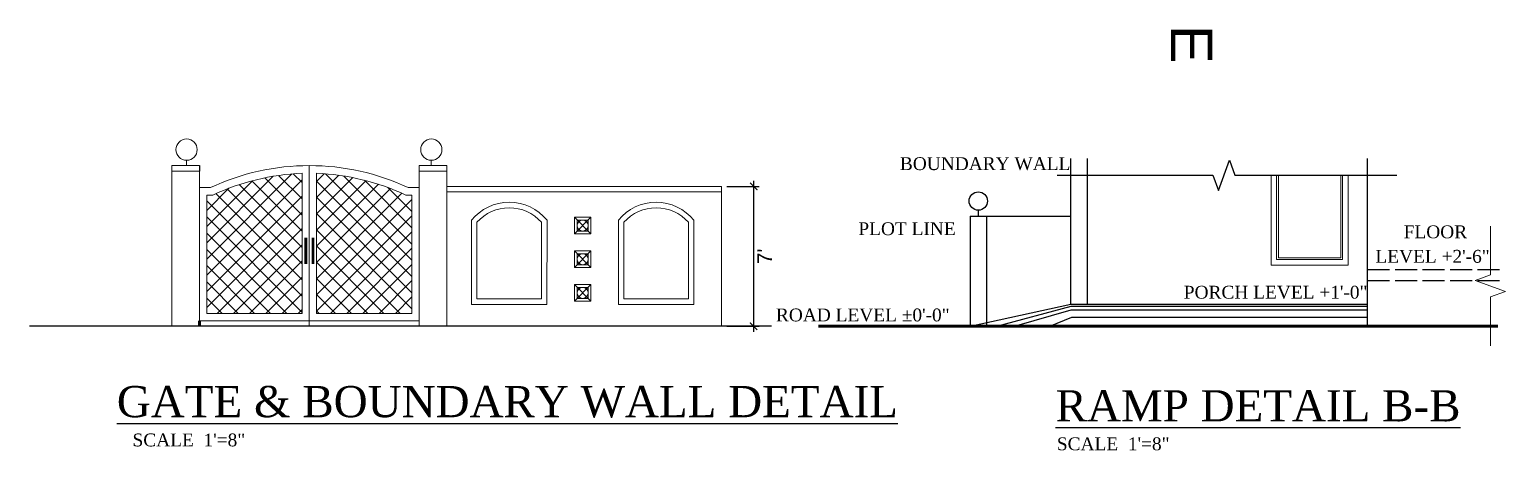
# Model space of a CAD drawing. Header units: inches. Extents: x 15 to 1853, y 20 to 1916.
# Drawn here: x 976 to 1782, y 442 to 672 of the extents above; entities that cross this region are included whole.
import ezdxf

# ---------------------------------------------------------------- set-up
doc = ezdxf.new("R2010")
doc.units = ezdxf.units.IN
doc.header["$MEASUREMENT"] = 0
doc.linetypes.add('ACAD_ISO02W100', pattern=[15, 12, -3])
doc.layers.get('DEFPOINTS').update_dxf_attribs({"lineweight": 20})
for name, color, linetype, lineweight in [('DIAMENSION', 6, 'Continuous', 15), ('DOOR', 6, 'Continuous', 20), ('HATCH', 36, 'Continuous', 20), ('TEXT', 7, 'Continuous', 25), ('THIN', 7, 'Continuous', 25), ("WALL'S", 7, 'Continuous', 60), ('WALLS', 1, 'Continuous', 60)]:
    doc.layers.add(name, color=color, linetype=linetype, lineweight=lineweight)
doc.layers.add('TEX2', color=7, linetype='Continuous')
doc.styles.get("Standard").update_dxf_attribs({"font": 'arial.ttf'})
doc.styles.add('STYLE2', font='arial.ttf', dxfattribs={"height": 8})
doc.styles.add('STYLE5', font='romantic.ttf')
doc.styles.add('YASIR', font='arial.ttf', dxfattribs={"height": 9})
doc.dimstyles.new('Standard$0', dxfattribs={"dimtxt": 10, "dimasz": 9, "dimexe": 6, "dimexo": 6, "dimgap": 3, "dimtad": 0, "dimtih": 1, "dimtoh": 1, "dimdec": 3, "dimlfac": -1, "dimzin": 1, "dimdsep": 46, "dimlunit": 4, "dimtxsty": 'Standard', "dimcen": 0.5, "dimdle": 5, "dimclrd": 256, "dimclre": 256, "dimclrt": 256, "dimadec": 1, "dimazin": 0, "dimtm": 1e-09, "dimtfac": 1, "dimtdec": 3, "dimtofl": 0, "dimtmove": 0, "dimatfit": 3, "dimfxl": 1, "dimfrac": 2, "dimtolj": 1, "dimtzin": 0, "dimlwd": -1, "dimlwe": -1, "dimarcsym": 0})

# ---------------------------------------------------------------- blocks, each defined once
blk = doc.blocks.new('_ARCHTICK')
at = {"color": 0, "linetype": 'ByBlock', "const_width": 0.15}
blk.add_lwpolyline([(-0.5, -0.5), (0.5, 0.5)], dxfattribs=at)
blk = doc.blocks.new('*D121')
at = {"layer": 'DEFPOINTS', "color": 0, "transparency": 16777216}
for p in [(1353.77, 586.25), (1353.77, 510.04), (1371.34, 510.04)]:
    blk.add_point(p, dxfattribs=at)
at = {"layer": 'DIAMENSION', "color": 6, "lineweight": -2, "transparency": 16777216}
for p, q in [((1371.34, 589.25), (1371.34, 507.04)), ((1356.77, 586.25), (1374.34, 586.25)), ((1356.77, 510.04), (1374.34, 510.04))]:
    blk.add_line(p, q, dxfattribs=at)
at = {"layer": 'DIAMENSION', "color": 6, "lineweight": -2, "transparency": 16777216, "xscale": 4, "yscale": 4, "zscale": 4}
for p, rotation in [((1371.34, 586.25), 90), ((1371.34, 510.04), 270)]:
    blk.add_blockref('_ARCHTICK', p, dxfattribs=dict(at, rotation=rotation))
at = {"layer": 'DIAMENSION', "color": 6, "transparency": 16777216, "insert": (1377.34, 548.15), "char_height": 8, "attachment_point": 5, "rotation": 90, "style": 'STYLE2'}
blk.add_mtext("\\A1;7'", dxfattribs=at)

msp = doc.modelspace()

# ---------------------------------------------------------------- hatches: boundary and pattern name
at = {"layer": 'HATCH'}
h = msp.add_hatch(dxfattribs=at)
h.set_pattern_fill('ANSI37', color=256, scale=50, angle=0.002006623, style=0)
h.set_pattern_definition([(134.997993, (72351.983, 7750.437), (4.41957216, 4.4192626), []), (44.997993, (72351.983, 7750.437), (4.4192626, -4.41957216), [])])
edge = h.paths.add_edge_path()
edge.add_arc((1130.292009, 465.014533), 128.519441, 92.471596444, 114.928386826)
edge.add_line((1076.122972, 581.560499), (1072.749786, 581.560499))
edge.add_line((1072.749786, 581.560499), (1072.750834, 517.040525))
edge.add_line((1072.750834, 517.040525), (1124.749721, 517.040057))
edge.add_line((1124.749721, 517.040057), (1124.749721, 593.414415))
edge = h.paths.add_edge_path()
edge.add_arc((1127.207328, 465.008796), 128.525177, 65.072179173, 87.528466872, ccw=False)
edge.add_line((1181.37763, 581.560499), (1184.750817, 581.560499))
edge.add_line((1184.750817, 581.560499), (1184.749769, 517.040525))
edge.add_line((1184.749769, 517.040525), (1132.749721, 517.040057))
edge.add_line((1132.749721, 517.040057), (1132.749721, 593.414415))

# ---------------------------------------------------------------- linework, layer by layer
at = {"layer": 'DIAMENSION'}
for points in [[(1478.719987, 588.183671, 0, 0, 0), (1527.610118, 588.183671, 0, 0, 0), (1527.610118, 574.024765, 4, 0, 0), (1527.610118, 570.040525, 0, 0, 0)], [(1429.425569, 555.860752, 0, 0, 0), (1480.376185, 555.860752, 4, 0, 0), (1489.129704, 555.860752, 0, 0, 0)]]:
    msp.add_lwpolyline(points, format="xyseb", dxfattribs=at)
at = {"layer": 'DOOR'}
msp.add_line((1128.749721, 597.560031), (1128.749721, 510.040057), dxfattribs=at)
msp.add_line((1128.749721, 597.560031), (1128.749721, 510.040057), dxfattribs=at)
for points in [[(1128.749721, 597.560031, 0.1113744963), (1074.750882, 585.560499), (1068.749721, 585.560499), (1068.750899, 513.040525), (1128.749721, 513.040057)], [(1128.749721, 597.560031, -0.1113722152), (1182.749721, 585.560499), (1188.750882, 585.560499), (1188.749704, 513.040525), (1128.749721, 513.040057)], [(1124.749721, 593.414415, 0.0983010404), (1076.122972, 581.560499), (1072.749786, 581.560499), (1072.750834, 517.040525), (1124.749721, 517.040057)], [(1132.749721, 593.414415, -0.0982988259), (1181.37763, 581.560499), (1184.750817, 581.560499), (1184.749769, 517.040525), (1132.749721, 517.040057)]]:
    msp.add_lwpolyline(points, format="xyb", close=True, dxfattribs=at)
for points in [[(1653.896913, 592.302238), (1653.896913, 543.331698), (1695.896913, 543.331698), (1695.896913, 592.302238)], [(1656.896913, 592.302238), (1656.896913, 546.331698), (1692.896913, 546.331698), (1692.896913, 592.302238)], [(1657.896913, 592.302238), (1657.896913, 547.331698), (1691.896913, 547.331698), (1691.896913, 592.302238)]]:
    msp.add_lwpolyline(points, dxfattribs=at)
at = {"layer": 'DOOR', "const_width": 1.5}
for points in [[(1126.836812, 558.300256), (1126.836812, 543.977833)], [(1130.733606, 558.300256), (1130.733606, 543.977833)]]:
    msp.add_lwpolyline(points, dxfattribs=at)
at = {"layer": 'HATCH'}
for p, q in [((1068.749721, 597.560499), (1053.749721, 597.560499)), ((1053.749721, 597.560499), (1053.749721, 510.040525)), ((1061.72675, 597.560499), (1061.72675, 600.510611)), ((1068.749721, 597.560499), (1068.749721, 510.040525)), ((1203.749721, 597.560499), (1188.749721, 597.560499)), ((1188.749721, 597.560499), (1188.749721, 510.040525)), ((1195.331473, 597.560499), (1195.331473, 600.510611)), ((1203.749721, 597.560499), (1203.749721, 510.040525)), ((1068.749721, 594.610388), (1053.749721, 594.610388)), ((1068.749721, 585.560499), (1068.749721, 594.610388)), ((1203.749721, 594.610388), (1188.749721, 594.610388)), ((1203.749721, 586.251738), (1353.749673, 586.251738)), ((1203.749721, 583.301627), (1353.749673, 583.301627)), ((1353.749673, 510.040525), (1353.749673, 586.251738)), ((1273.499697, 569.398766), (1282.499697, 560.398766)), ((1282.499697, 569.398766), (1273.499697, 560.398766)), ((1273.499697, 551.06174), (1282.499697, 542.06174)), ((1282.499697, 551.06174), (1273.499697, 542.06174)), ((1273.499697, 532.724715), (1282.499697, 523.724715)), ((1282.499697, 532.724715), (1273.499697, 523.724715))]:
    msp.add_line(p, q, dxfattribs=at)
for points in [[(1217.253633, 567.767678, -0.4761188439), (1258.521132, 567.785999), (1258.490322, 521.890859), (1217.222839, 521.890859)], [(1220.252271, 566.666048, -0.4494218704), (1255.519768, 566.685876), (1255.494032, 524.890859), (1220.226555, 524.890859)], [(1338.745762, 567.767678, 0.4761188439), (1297.478263, 567.785999), (1297.509073, 521.890859), (1338.776555, 521.890859)], [(1335.747123, 566.666048, 0.4494218704), (1300.479626, 566.685876), (1300.505362, 524.890859), (1335.77284, 524.890859)]]:
    msp.add_lwpolyline(points, format="xyb", close=True, dxfattribs=at)
for points in [[(1282.499697, 569.398766), (1273.499697, 569.398766), (1273.499697, 560.398766), (1282.499697, 560.398766)], [(1280.999697, 567.898766), (1274.999697, 567.898766), (1274.999697, 561.898766), (1280.999697, 561.898766)], [(1282.499697, 551.06174), (1273.499697, 551.06174), (1273.499697, 542.06174), (1282.499697, 542.06174)], [(1280.999697, 549.56174), (1274.999697, 549.56174), (1274.999697, 543.56174), (1280.999697, 543.56174)], [(1282.499697, 532.724715), (1273.499697, 532.724715), (1273.499697, 523.724715), (1282.499697, 523.724715)], [(1280.999697, 531.224715), (1274.999697, 531.224715), (1274.999697, 525.224715), (1280.999697, 525.224715)]]:
    msp.add_lwpolyline(points, close=True, dxfattribs=at)
msp.add_lwpolyline([(1773.601164, 564.641097), (1773.601164, 538.015131), (1765.358732, 535.015131), (1781.843597, 529.015131), (1773.601164, 526.015131), (1773.601164, 499.389165)], dxfattribs=at)
for centre, radius in [((1061.72675, 606.301544), 5.790933), ((1195.331473, 606.301544), 5.790933), ((1277.999697, 564.898766), 3), ((1277.999697, 546.56174), 3), ((1277.999697, 528.224715), 3)]:
    msp.add_circle(centre, radius, dxfattribs=at)
at = {"layer": 'TEX2'}
for p, q in [((1068.750882, 597.560499), (1068.750882, 594.610388)), ((1381.146579, 510.040525), (975.972294, 510.040525))]:
    msp.add_line(p, q, dxfattribs=at)
at = {"layer": 'TEXT'}
msp.add_line((1493.988169, 573.258605), (1493.988169, 570.040525), dxfattribs=at)
at = {"layer": 'THIN'}
for p, q in [((1544.570299, 522.040525), (1544.570299, 601.546335)), ((1553.570299, 522.040525), (1553.570299, 601.546335)), ((1706.570299, 510.040525), (1706.570299, 601.546335)), ((1489.488169, 570.040525), (1489.488169, 510.040525)), ((1489.488169, 570.040525), (1498.488169, 570.040525)), ((1498.488169, 570.040525), (1544.570299, 570.040525)), ((1498.488169, 570.040525), (1498.488169, 510.040525)), ((1489.488169, 510.040525), (1544.570299, 522.040525)), ((1504.204605, 510.040525), (1544.619712, 521.040525)), ((1513.756518, 510.040525), (1544.720991, 519.040525)), ((1544.570299, 522.040525), (1706.570299, 522.040525)), ((1544.619712, 521.040525), (1706.570299, 521.040525)), ((1544.720991, 519.040525), (1706.570299, 519.040525)), ((1533.09998, 510.040525), (1545.058437, 515.040525)), ((1545.058437, 515.040525), (1706.570299, 515.040525))]:
    msp.add_line(p, q, dxfattribs=at)
at = {"layer": 'THIN', "linetype": 'ACAD_ISO02W100'}
for p, q in [((1706.570299, 541.040525), (1779.496359, 541.040525)), ((1706.570299, 535.040525), (1779.496359, 535.040525))]:
    msp.add_line(p, q, dxfattribs=at)
at = {"layer": 'THIN'}
msp.add_lwpolyline([(1537.079769, 592.302238), (1622.137315, 592.302238), (1625.137315, 584.059806), (1631.137315, 600.544671), (1634.137315, 592.302238), (1722.433933, 592.302238)], dxfattribs=at)
msp.add_circle((1493.988169, 578.261934), 5.003329, dxfattribs=at)
at = {"layer": "WALL'S"}
msp.add_line((1068.749721, 513.040525), (1068.749721, 510.040525), dxfattribs=at)
at = {"layer": 'WALLS'}
msp.add_line((1406.760502, 510.040525), (1777.63173, 510.040525), dxfattribs=at)

# ---------------------------------------------------------------- texts
at = {"layer": 'TEXT', "style": 'YASIR'}
msp.add_text('E ', height=22.68, rotation=270, dxfattribs=at).set_placement((1599.146623, 674.331304))
at = {"layer": 'TEXT', "style": 'STYLE5'}
for s, height, p in [('BOUNDARY WALL', 7, (1451.191413, 595.157004)), ('PLOT LINE', 7, (1428.529629, 559.69654)), ('FLOOR  ', 7, (1726.246115, 557.991247)), ('LEVEL +2\'-6"', 7, (1710.836349, 544.643984)), ('PORCH LEVEL +1\'-0"', 7, (1606.194785, 525.067772)), ('ROAD LEVEL %%P0\'-0"', 7, (1383.509878, 512.676263)), ('%%UGATE & BOUNDARY WALL DETAIL', 17, (1023.662355, 460.453768)), ('%%URAMP DETAIL B-B', 17, (1536.181443, 458.168454)), ('SCALE  1\'=8"', 7, (1032.20991, 444.546931)), ('SCALE  1\'=8"', 7, (1536.897832, 442.440461))]:
    msp.add_text(s, height=height, dxfattribs=at).set_placement(p)

# ---------------------------------------------------------------- dimensions: what is measured, and where the dimension line sits
at = {"layer": 'DIAMENSION'}
dim = msp.add_aligned_dim(p1=(1353.774486, 586.251738), p2=(1353.774486, 510.040525), distance=17.570028, text="7'", dimstyle='Standard$0', override={"dimtxt": 7, "dimasz": 4, "dimexe": 3, "dimexo": 3, "dimgap": 2, "dimtad": 2, "dimtih": 0, "dimtoh": 0, "dimlfac": 1, "dimtxsty": 'STYLE2', "dimblk1": 'ARCHTICK', "dimblk2": 'ARCHTICK', "dimsah": 1, "dimcen": 0.09375, "dimdle": 3, "dimclrd": 6, "dimclre": 6, "dimclrt": 6, "dimadec": 0, "dimtm": 0, "dimtmove": 1, "dimfrac": 0, "dimlwd": 65534, "dimlwe": 65534}, dxfattribs=at)
dim.commit()
dim.dimension.update_dxf_attribs({"geometry": '*D121', "text_midpoint": (1377.344514, 548.146132)})

doc.saveas('drawing.dxf')
